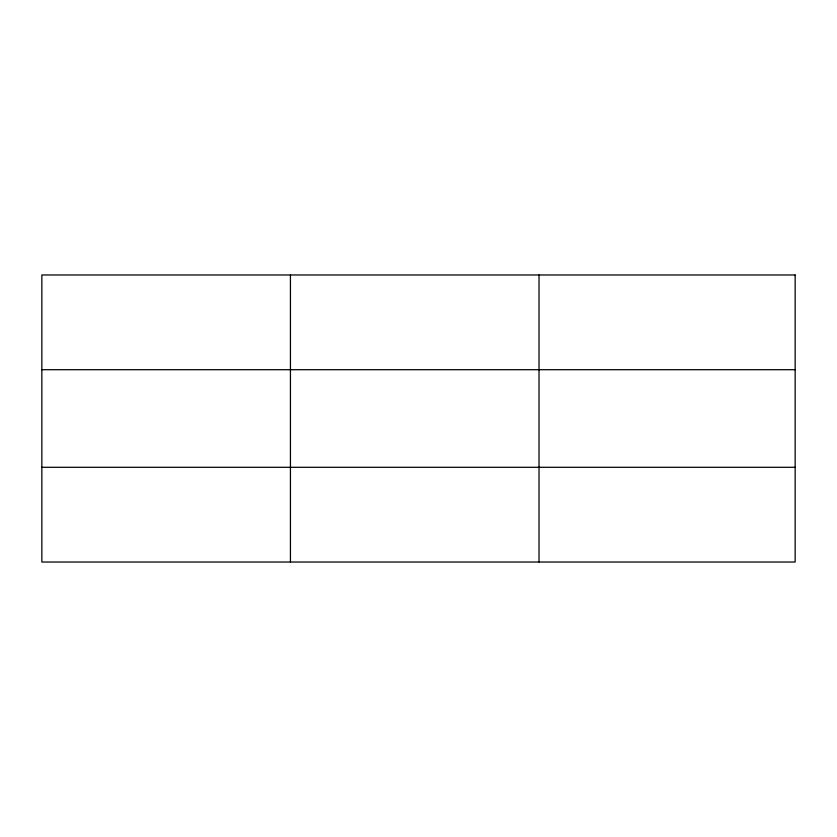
<?xml version="1.0" encoding="UTF-8"?>
<svg xmlns="http://www.w3.org/2000/svg" width="837" height="837" viewBox="0 0 837 837"><rect width="100%" height="100%" fill="white"/><g stroke="black" fill="none" stroke-linecap="round" stroke-linejoin="round"><path stroke-width="1.26" d="M290.439 562.025L290.439 274.975M539.028 562.025L539.028 274.975M41.85 369.703L795.15 369.703M41.85 467.297L795.15 467.297M795.15 274.975L795.15 562.025L41.85 562.025L41.85 274.975L795.15 274.975"/></g></svg>
